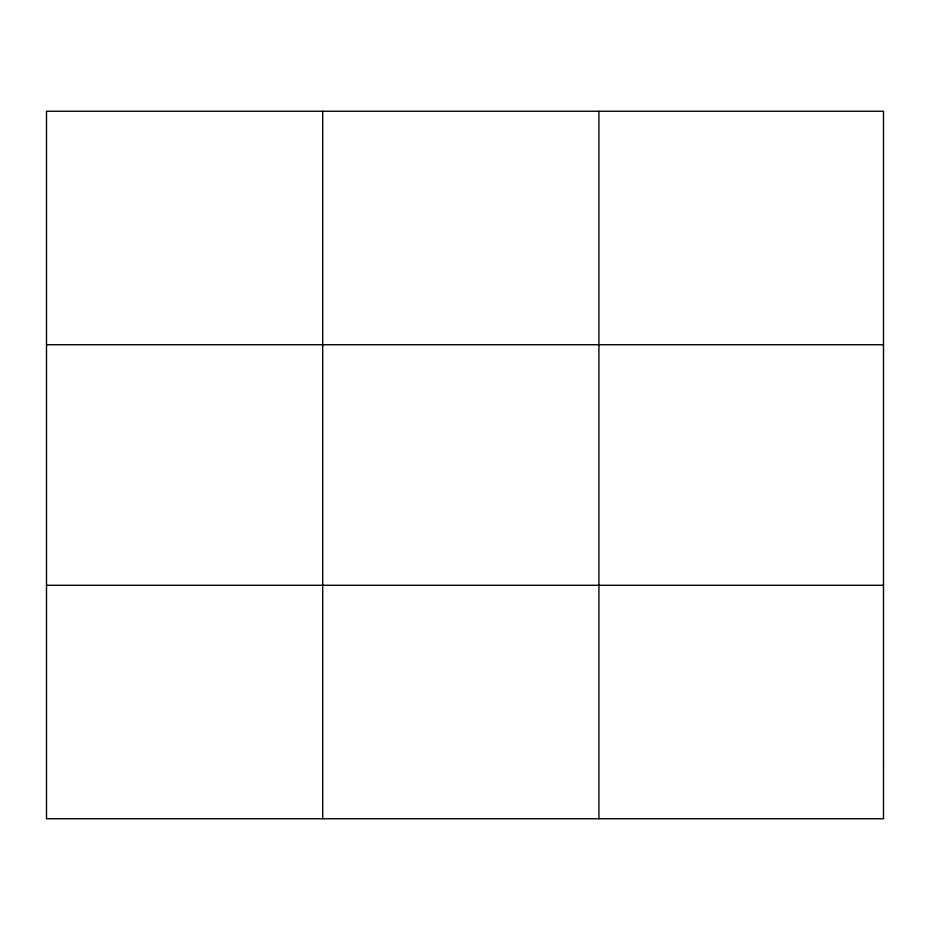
<?xml version="1.0" encoding="UTF-8"?>
<svg xmlns="http://www.w3.org/2000/svg" width="930" height="930" viewBox="0 0 930 930"><rect width="100%" height="100%" fill="white"/><g stroke="black" fill="none" stroke-linecap="round" stroke-linejoin="round"><path stroke-width="1.4" d="M598.92 111.251L598.92 818.749M46.5 344.728L883.5 344.728M46.5 585.272L883.5 585.272M322.71 111.251L322.71 818.749M883.5 760.38L883.5 818.749L46.5 818.749L46.5 111.251L883.5 111.251L883.5 760.38"/></g></svg>
